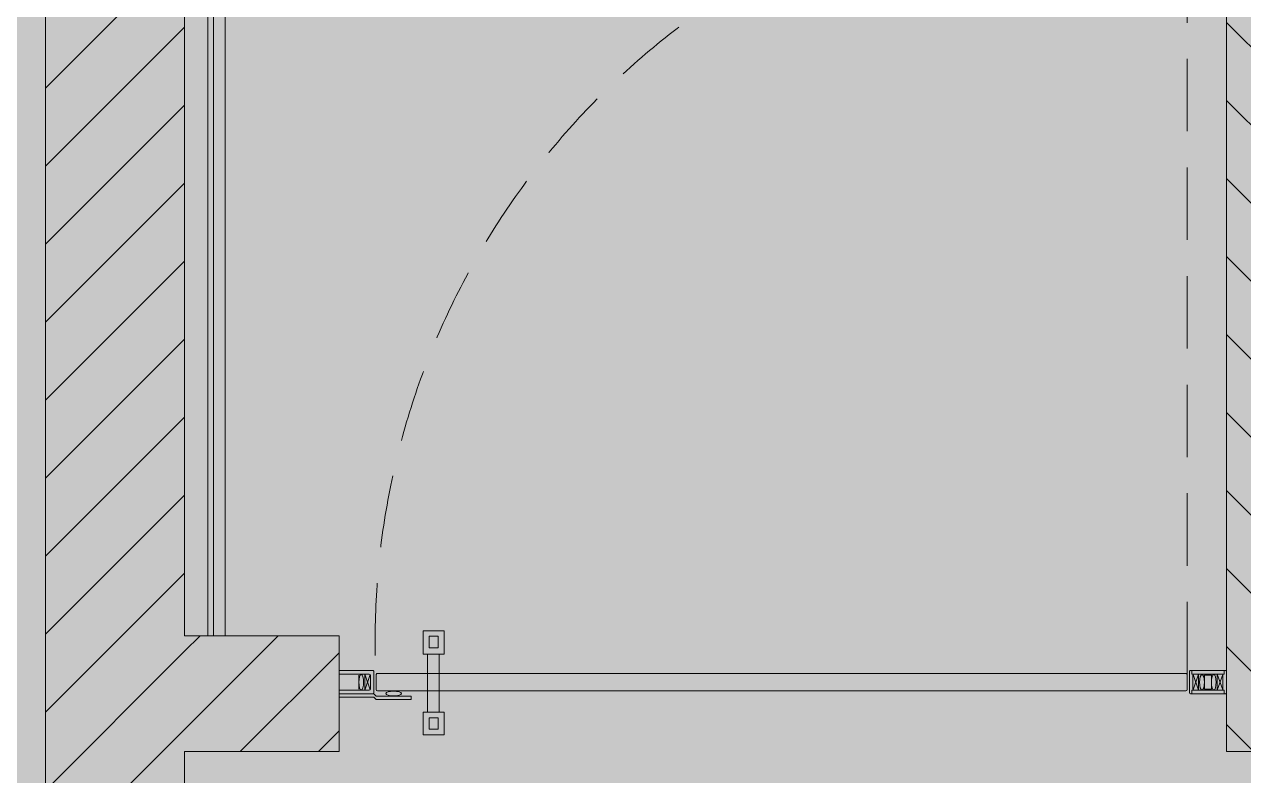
# Model space of a CAD drawing. Header units: millimetres. Extents: x -18512 to 101824, y -95768 to 52898.
# Drawn here: x 72749 to 73802, y -56120 to -55471 of the extents above; entities that cross this region are included whole.
import ezdxf

# ---------------------------------------------------------------- set-up
doc = ezdxf.new("R2010")
doc.units = ezdxf.units.MM
doc.header["$LTSCALE"] = 25
doc.linetypes.add('DASHED', pattern=[0.75, 0.5, -0.25])
doc.layers.get('0').update_dxf_attribs({"color": 254, "lineweight": 0})
for name, color, linetype, lineweight in [('027 Sanitry Ware', 1, 'Continuous', 0), ('_FW_FUR_FIXED', 62, 'Continuous', 0), ('A200-1 Fine Outline', 8, 'Continuous', 9), ('A300-2 Openings', 4, 'Continuous', 15), ('I-FLR-TILE', 253, 'Continuous', 9), ('I-WALL', 2, 'Continuous', 9)]:
    doc.layers.add(name, color=color, linetype=linetype, lineweight=lineweight)
doc.layers.add('AR WALL HATCH', color=8, linetype='Continuous')
doc.layers.add('HAT', color=8, linetype='Continuous')
pattern_1 = [(225, (9411.8, 69501.06), (33.67596, -33.67596), [])]

msp = doc.modelspace()

# ---------------------------------------------------------------- hatches: boundary and pattern name
at = {"transparency": 33554523}
h = msp.add_hatch(color=9, dxfattribs=at)
h.dxf.hatch_style = 1
edge = h.paths.add_edge_path(flags=16)
edge.add_arc((124671, -51457.4), 51648, 179.63567, 180.36433, ccw=False)
edge.add_line((73024, -51128.9), (73024, -51785.8))
h.paths.add_polyline_path([(70753.1, -58307), (70753.1, -50652.4), (75953.1, -50652.4), (75953.1, -58307)])
edge = h.paths.add_edge_path(flags=16)
edge.add_arc((-664.9, -51457.4), 73689.6, -0.255351, 0.255351, ccw=False)
edge.add_line((73024, -51785.8), (73024, -51128.9))
at = {"layer": 'AR WALL HATCH', "lineweight": 5}
h = msp.add_hatch(dxfattribs=at)
h.set_pattern_fill('ANSI31', color=256, scale=15, angle=90, style=0)
h.set_pattern_definition(pattern_1)
h.paths.add_polyline_path([(72767.8, -56340.5), (72887.8, -56340.5), (72887.8, -54280.2), (72767.8, -54280.2)])
h = msp.add_hatch(dxfattribs=at)
h.set_pattern_fill('ANSI31', color=256, scale=15, style=0)
h.set_pattern_definition([(135, (14281.706, 74014.626), (-33.67596, -33.67596), [])])
h.paths.add_polyline_path([(73787.3, -56099), (73887.3, -56099), (73887.3, -54838.7), (73787.3, -54838.7)])
h = msp.add_hatch(dxfattribs=at)
h.set_pattern_fill('ANSI31', color=256, scale=15, angle=90, style=0)
h.set_pattern_definition(pattern_1)
h.paths.add_polyline_path([(72887.8, -55999), (72887.8, -56099), (73021.3, -56099), (73021.3, -55999)])
at = {"layer": 'HAT'}
h = msp.add_hatch(dxfattribs=at)
h.set_pattern_fill('AR-SAND', color=256, scale=0.1, style=0)
h.set_pattern_definition([(37.5, (64904.394, -98358.664), (-0.16000313, 4.89413237), [0, -3.8608, 0, -4.318, 0, -4.1275]), (7.5, (64904.394, -98358.664), (4.4952328, 7.168251), [0, -2.0828, 0, -3.4798, 0, -1.3335]), (327.5, (64901.27, -98358.664), (7.9099237, 0.01437185), [0, -1.27, 0, -4.572, 0, -5.969]), (317.5, (64901.27, -98358.664), (7.6355645, 2.2292932), [0, -0.635, 0, -2.9972, 0, -3.429])])
h.paths.add_polyline_path([(72922.8, -55999), (72912.8, -55999), (72912.8, -54863.7), (72922.8, -54873.7)])

# ---------------------------------------------------------------- linework, layer by layer
at = {"layer": '027 Sanitry Ware', "lineweight": 0}
for p, q in [((73111.8, -55994.6, 0), (73093.8, -55994.6, 0)), ((73093.8, -55994.6, 0), (73093.8, -56015)), ((73106.8, -55999.3, 0), (73098.9, -55999.3, 0)), ((73098.9, -55999.3, 0), (73098.9, -56009.4, 0)), ((73106.8, -56009.4, 0), (73106.8, -55999.3, 0)), ((73111.8, -56015), (73111.8, -55994.6, 0)), ((73098.9, -56009.4, 0), (73106.8, -56009.4, 0)), ((73093.8, -56015), (73111.8, -56015)), ((73107.7, -56015), (73097.5, -56015)), ((73097.5, -56015), (73097.5, -56064.8)), ((73107.7, -56064.8), (73107.7, -56015)), ((73093.8, -56064.8), (73111.8, -56064.8)), ((73097.5, -56064.8), (73107.7, -56064.8)), ((73098.9, -56079.5), (73098.9, -56069.8)), ((73098.9, -56069.8), (73106.8, -56069.8)), ((73106.8, -56069.8), (73106.8, -56079.5)), ((73106.8, -56079.5), (73098.9, -56079.5))]:
    msp.add_line(p, q, dxfattribs=at)
at = {"layer": '027 Sanitry Ware'}
for p, q in [((73093.8, -56084.6), (73093.8, -56064.8)), ((73111.8, -56064.8), (73111.8, -56084.6)), ((73111.8, -56084.6), (73093.8, -56084.6))]:
    msp.add_line(p, q, dxfattribs=at)
at = {"layer": '_FW_FUR_FIXED', "color": 9, "linetype": 'DASHED', "ltscale": 5}
msp.add_line((73753.3, -56032.3, 0), (73753.3, -55339, 0), dxfattribs=at)
msp.add_arc((73716.9, -56002.6), 664.6, 86.8595, 183.1407, dxfattribs=at)
at = {"layer": 'A200-1 Fine Outline', "lineweight": 0}
for p, q in [((73757.3, -56029, 0), (73785.3, -56029)), ((73757.3, -56049, 0), (73785.3, -56049))]:
    msp.add_line(p, q, dxfattribs=at)
at = {"layer": 'A300-2 Openings', "color": 2, "lineweight": 0}
for p, q in [((73050.3, -56029), (73021.3, -56029)), ((73021.3, -56029), (73021.3, -56032)), ((73051.3, -56030), (73051.3, -56048)), ((73054.3, -56031.5), (73083.3, -56031.5)), ((73723.3, -56031.5), (73083.3, -56031.5)), ((73752.3, -56031.5), (73723.3, -56031.5)), ((73755.3, -56030), (73755.3, -56048)), ((73756.3, -56029), (73785.3, -56029)), ((73786.3, -56029, 0), (73757.3, -56029, 0)), ((73757.3, -56029, 0), (73757.3, -56032, 0)), ((73785.3, -56029), (73785.3, -56032)), ((73787.3, -56030, 0), (73787.3, -56048, 0)), ((73043.3, -56032), (73021.3, -56032)), ((73038.3, -56045), (73038.3, -56033)), ((73043.3, -56046), (73043.3, -56032)), ((73047.3, -56032), (73043.3, -56032)), ((73048.3, -56045), (73048.3, -56033)), ((73053.3, -56032.5), (73053.3, -56045.5)), ((73753.3, -56032.5), (73753.3, -56045.5)), ((73779.3, -56032, 0), (73757.3, -56032, 0)), ((73758.3, -56045), (73758.3, -56033)), ((73759.3, -56032), (73763.3, -56032)), ((73763.3, -56032), (73785.3, -56032)), ((73763.3, -56046), (73763.3, -56032)), ((73768.3, -56033), (73774.3, -56033, 0)), ((73768.3, -56045), (73768.3, -56033)), ((73774.3, -56045, 0), (73774.3, -56033, 0)), ((73779.3, -56046, 0), (73779.3, -56032, 0)), ((73783.3, -56032, 0), (73779.3, -56032, 0)), ((73784.3, -56045, 0), (73784.3, -56033, 0)), ((73021.3, -56049), (73021.3, -56046)), ((73021.3, -56046), (73047.3, -56046)), ((73051.3, -56049), (73021.3, -56049)), ((73021.3, -56049), (73021.3, -56052)), ((73051.3, -56052), (73021.3, -56052)), ((73051.3, -56049), (73053.3, -56051)), ((73051.3, -56052), (73053.3, -56054)), ((73083.3, -56051), (73053.3, -56051)), ((73054.3, -56046.5), (73083.3, -56046.5)), ((73723.3, -56046.5), (73083.3, -56046.5)), ((73083.3, -56051), (73083.3, -56054)), ((73752.3, -56046.5), (73723.3, -56046.5)), ((73756.3, -56049), (73785.3, -56049)), ((73757.3, -56049, 0), (73757.3, -56046, 0)), ((73757.3, -56046, 0), (73783.3, -56046, 0)), ((73787.3, -56049, 0), (73757.3, -56049, 0)), ((73785.3, -56046), (73759.3, -56046)), ((73768.3, -56045), (73774.3, -56045, 0)), ((73785.3, -56049), (73785.3, -56046)), ((73083.3, -56054), (73053.3, -56054))]:
    msp.add_line(p, q, dxfattribs=at)
at = {"layer": 'A300-2 Openings', "color": 1, "lineweight": 0}
for p, q in [((73043.3, -56032), (73048, -56045.7)), ((73048, -56032.3), (73043.3, -56046)), ((73763.3, -56032), (73758.6, -56045.7)), ((73758.6, -56032.3), (73763.3, -56046)), ((73779.3, -56032, 0), (73784.1, -56045.7, 0)), ((73784.1, -56032.3, 0), (73779.3, -56046, 0))]:
    msp.add_line(p, q, dxfattribs=at)
at = {"layer": 'A300-2 Openings', "color": 2, "lineweight": 0}
for centre, start, end in [((73050.3, -56030), 359.9999, 90), ((73054.3, -56032.5), 90, 180.0001), ((73752.3, -56032.5), 359.9999, 90), ((73756.3, -56030), 90, 180.0001), ((73786.3, -56030, 0), 359.9999, 90), ((73047.3, -56033), 0, 90), ((73759.3, -56033), 90, 180), ((73783.3, -56033, 0), 0, 90), ((73047.3, -56045), 270, 0), ((73050.3, -56048), 270, 359.9999), ((73054.3, -56045.5), 180.0001, 270), ((73752.3, -56045.5), 270, 359.9999), ((73756.3, -56048), 180.0001, 270), ((73759.3, -56045), 180, 270), ((73783.3, -56045, 0), 270, 0), ((73786.3, -56048, 0), 270, 359.9999)]:
    msp.add_arc(centre, 1, start, end, dxfattribs=at)
at = {"layer": 'A300-2 Openings', "color": 1, "lineweight": 0, "extrusion": (0, 0, -1)}
for centre, major_axis in [((73040.3, -56039.1), (0, -6.67)), ((73776.4, -56039.1, 0), (0, -6.67)), ((73068.3, -56048.9), (-6.67, 0))]:
    msp.add_ellipse(centre, major_axis=major_axis, ratio=0.306216, dxfattribs=at)
at = {"layer": 'A300-2 Openings', "color": 1, "lineweight": 0}
msp.add_ellipse((73766.2, -56039.1), major_axis=(0, 6.67), ratio=0.306216, start_param=1.570796326794809, end_param=7.853981633974392, dxfattribs=at)
at = {"layer": 'I-FLR-TILE', "lineweight": 13}
for points in [[(72907.8, -55999), (72907.8, -54858.7), (72887.8, -54838.7), (72887.8, -55999)], [(72912.8, -55999), (72912.8, -54863.7), (72907.8, -54858.7), (72907.8, -55999)], [(72922.8, -55999), (72922.8, -54873.7), (72912.8, -54863.7), (72912.8, -55999)]]:
    msp.add_lwpolyline(points, dxfattribs=at)
at = {"layer": 'I-WALL'}
for p, q in [((72767.8, -54280.2), (72767.8, -56340.5)), ((72887.8, -54280.2), (72887.8, -55999)), ((73787.3, -54838.7, 0), (73787.3, -56099, 0)), ((72887.8, -56340.5), (72887.8, -56099)), ((73787.3, -56099, 0), (73887.3, -56099, 0))]:
    msp.add_line(p, q, dxfattribs=at)
msp.add_lwpolyline([(72887.8, -55999), (73021.3, -55999), (73021.3, -56099), (72887.8, -56099)], dxfattribs=at)

doc.saveas('drawing.dxf')
